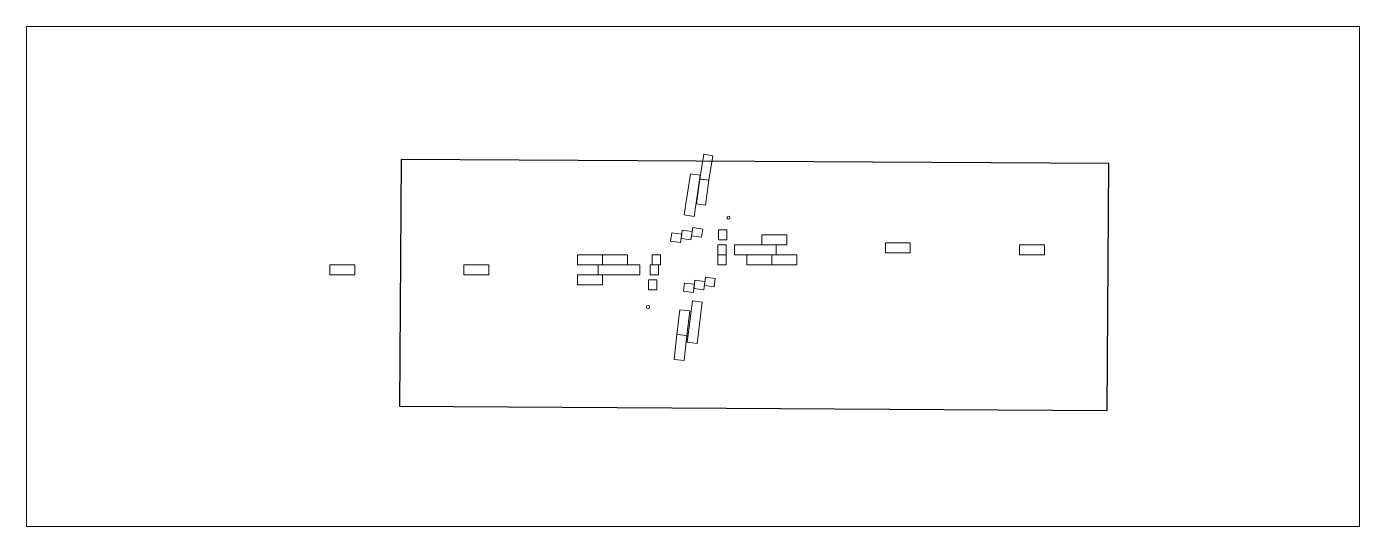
# Model space of a CAD drawing. Extents: x 2390229 to 2391829, y 744267 to 744867.
import ezdxf

# ---------------------------------------------------------------- set-up
doc = ezdxf.new("R2010")
doc.units = 0
doc.header["$MEASUREMENT"] = 0
doc.header["$XCLIPFRAME"] = 0
for name, color, linetype, lineweight in [('Background', 7, 'Continuous', 0), ('Sensor1', 7, 'Continuous', 0), ('Sensor2', 7, 'Continuous', 0)]:
    doc.layers.add(name, color=color, linetype=linetype, lineweight=lineweight)
picture_1 = doc.add_image_def('image1.png', size_in_pixel=(1542, 538))

msp = doc.modelspace()

# ---------------------------------------------------------------- linework, layer by layer
at = {"layer": 'Background', "color": 1}
msp.add_3dface([(2390229, 744866.8), (2391829, 744866.8), (2391829, 744266.8), (2390229, 744266.8)], dxfattribs=at)
at = {"layer": 'Sensor1', "color": 5, "lineweight": 13, "transparency": 33554664, "flags": 128}
msp.add_lwpolyline([(2391047.9, 744682.3), (2391052.9, 744711.8), (2391042.1, 744713.7), (2391037.1, 744684.1)], close=True, dxfattribs=at)
at = {"layer": 'Sensor1', "color": 2, "lineweight": 13, "transparency": 33554661, "flags": 128}
msp.add_lwpolyline([(2391025.8, 744690.2), (2391018.4, 744640.8), (2391030.2, 744639), (2391037.7, 744688.4)], close=True, dxfattribs=at)
at = {"layer": 'Sensor1', "color": 5, "lineweight": 13, "transparency": 33554666, "flags": 128}
msp.add_lwpolyline([(2391044, 744652.5), (2391047.9, 744682.3), (2391037, 744683.7), (2391033.1, 744654)], close=True, dxfattribs=at)
at = {"layer": 'Sensor1', "color": 99, "lineweight": 13, "transparency": 33554651, "flags": 128}
msp.add_lwpolyline([(2391028.7, 744625.6), (2391027.3, 744615.7), (2391039.1, 744613.9), (2391040.6, 744623.8)], close=True, dxfattribs=at)
at = {"layer": 'Sensor1', "color": 99, "lineweight": 13, "transparency": 33554646, "flags": 128}
msp.add_lwpolyline([(2391003.5, 744619.3), (2391002, 744609.4), (2391013.9, 744607.6), (2391015.4, 744617.5)], close=True, dxfattribs=at)
at = {"layer": 'Sensor1', "color": 99, "lineweight": 13, "transparency": 33554648, "flags": 128}
msp.add_lwpolyline([(2391016.1, 744622.4), (2391014.6, 744612.6), (2391026.5, 744610.8), (2391028, 744620.7)], close=True, dxfattribs=at)
at = {"layer": 'Sensor1', "color": 99, "lineweight": 13, "transparency": 33554653, "flags": 128}
msp.add_lwpolyline([(2391069.7, 744622.7), (2391059.7, 744622.7), (2391059.7, 744610.7), (2391069.7, 744610.7)], close=True, dxfattribs=at)
at = {"layer": 'Sensor1', "color": 4, "lineweight": 13, "transparency": 33554669, "flags": 128}
msp.add_lwpolyline([(2391141.5, 744616.7), (2391111.5, 744616.7), (2391111.5, 744604.7), (2391141.5, 744604.7)], close=True, dxfattribs=at)
at = {"layer": 'Sensor1', "color": 99, "lineweight": 13, "transparency": 33554656, "flags": 128}
msp.add_lwpolyline([(2391068.9, 744604.7), (2391058.9, 744604.7), (2391058.9, 744592.7), (2391068.9, 744592.7)], close=True, dxfattribs=at)
at = {"layer": 'Sensor1', "color": 99, "lineweight": 13, "transparency": 33554658, "flags": 128}
msp.add_lwpolyline([(2391068.9, 744592.7), (2391058.9, 744592.7), (2391058.9, 744580.7), (2391068.9, 744580.7)], close=True, dxfattribs=at)
at = {"layer": 'Sensor1', "color": 4, "lineweight": 13, "transparency": 33554676, "flags": 128}
msp.add_lwpolyline([(2391128.8, 744604.7), (2391078.8, 744604.7), (2391078.8, 744592.7), (2391128.8, 744592.7)], close=True, dxfattribs=at)
at = {"layer": 'Sensor1', "color": 7, "lineweight": 13, "transparency": 33554683, "flags": 128}
msp.add_lwpolyline([(2391123.5, 744592.7), (2391093.5, 744592.7), (2391093.5, 744580.7), (2391123.5, 744580.7)], close=True, dxfattribs=at)
at = {"layer": 'Sensor1', "color": 7, "lineweight": 13, "transparency": 33554679, "flags": 128}
msp.add_lwpolyline([(2391153.5, 744592.7), (2391123.5, 744592.7), (2391123.5, 744580.7), (2391153.5, 744580.7)], close=True, dxfattribs=at)
at = {"layer": 'Sensor1', "color": 4, "lineweight": 0, "transparency": 33554674, "flags": 128}
msp.add_lwpolyline([(2391289.9, 744607.1), (2391259.9, 744607.1), (2391259.9, 744595.1), (2391289.9, 744595.1)], close=True, dxfattribs=at)
at = {"layer": 'Sensor1', "color": 4, "lineweight": 0, "transparency": 33554671, "flags": 128}
msp.add_lwpolyline([(2391451, 744604.7), (2391421, 744604.7), (2391421, 744592.7), (2391451, 744592.7)], close=True, dxfattribs=at)
at = {"layer": 'Sensor1'}
msp.add_circle((2390975, 744530.1), 1.82, dxfattribs=at)
at = {"layer": 'Sensor2', "color": 3, "lineweight": 13, "transparency": 33554679, "flags": 128}
msp.add_lwpolyline([(2390890.3, 744580.8), (2390920.3, 744580.8), (2390920.3, 744592.8), (2390890.3, 744592.8)], close=True, dxfattribs=at)
at = {"layer": 'Sensor2', "color": 3, "lineweight": 13, "transparency": 33554681, "flags": 128}
msp.add_lwpolyline([(2390920.3, 744580.8), (2390950.3, 744580.8), (2390950.3, 744592.8), (2390920.3, 744592.8)], close=True, dxfattribs=at)
at = {"layer": 'Sensor2', "color": 99, "lineweight": 13, "transparency": 33554658, "flags": 128}
msp.add_lwpolyline([(2390979.8, 744580.8), (2390989.8, 744580.8), (2390989.8, 744592.8), (2390979.8, 744592.8)], close=True, dxfattribs=at)
at = {"layer": 'Sensor2', "color": 8, "lineweight": 0, "transparency": 33554671, "flags": 128}
msp.add_lwpolyline([(2390592.8, 744568.8), (2390622.8, 744568.8), (2390622.8, 744580.8), (2390592.8, 744580.8)], close=True, dxfattribs=at)
at = {"layer": 'Sensor2', "color": 8, "lineweight": 0, "transparency": 33554674, "flags": 128}
msp.add_lwpolyline([(2390753.9, 744568.8), (2390783.9, 744568.8), (2390783.9, 744580.8), (2390753.9, 744580.8)], close=True, dxfattribs=at)
at = {"layer": 'Sensor2', "color": 8, "lineweight": 13, "transparency": 33554676, "flags": 128}
msp.add_lwpolyline([(2390915, 744568.8), (2390965, 744568.8), (2390965, 744580.8), (2390915, 744580.8)], close=True, dxfattribs=at)
at = {"layer": 'Sensor2', "color": 99, "lineweight": 13, "transparency": 33554656, "flags": 128}
msp.add_lwpolyline([(2390977.7, 744568.8), (2390987.7, 744568.8), (2390987.7, 744580.8), (2390977.7, 744580.8)], close=True, dxfattribs=at)
at = {"layer": 'Sensor2', "color": 8, "lineweight": 13, "transparency": 33554669, "flags": 128}
msp.add_lwpolyline([(2390890.3, 744556.8), (2390920.3, 744556.8), (2390920.3, 744568.8), (2390890.3, 744568.8)], close=True, dxfattribs=at)
at = {"layer": 'Sensor2', "color": 99, "lineweight": 13, "transparency": 33554653, "flags": 128}
msp.add_lwpolyline([(2390975.6, 744550.8), (2390985.6, 744550.8), (2390985.6, 744562.8), (2390975.6, 744562.8)], close=True, dxfattribs=at)
at = {"layer": 'Sensor2', "color": 99, "lineweight": 13, "transparency": 33554648, "flags": 128}
msp.add_lwpolyline([(2391042, 744550.9), (2391043.2, 744560.8), (2391031.3, 744562.4), (2391030, 744552.4)], close=True, dxfattribs=at)
at = {"layer": 'Sensor2', "color": 99, "lineweight": 13, "transparency": 33554646, "flags": 128}
msp.add_lwpolyline([(2391054.5, 744554.4), (2391055.7, 744564.3), (2391043.8, 744565.8), (2391042.6, 744555.9)], close=True, dxfattribs=at)
at = {"layer": 'Sensor2', "color": 99, "lineweight": 13, "transparency": 33554651, "flags": 128}
msp.add_lwpolyline([(2391029.4, 744547.5), (2391030.7, 744557.4), (2391018.8, 744558.9), (2391017.5, 744549)], close=True, dxfattribs=at)
at = {"layer": 'Sensor2', "color": 6, "lineweight": 13, "transparency": 33554661, "flags": 128}
msp.add_lwpolyline([(2391028.2, 744537.6), (2391021.9, 744488), (2391033.8, 744486.4), (2391040.1, 744536)], close=True, dxfattribs=at)
at = {"layer": 'Sensor2', "color": 1, "lineweight": 13, "transparency": 33554666, "flags": 128}
msp.add_lwpolyline([(2391021.6, 744495.8), (2391025.1, 744525.6), (2391013.2, 744526.9), (2391009.7, 744497.1)], close=True, dxfattribs=at)
at = {"layer": 'Sensor2', "color": 1, "lineweight": 13, "transparency": 33554664, "flags": 128}
msp.add_lwpolyline([(2391018.2, 744466), (2391021.6, 744495.8), (2391009.7, 744497.1), (2391006.3, 744467.3)], close=True, dxfattribs=at)
at = {"layer": 'Sensor2'}
msp.add_circle((2391071.5, 744637.4), 1.82, dxfattribs=at)

# ---------------------------------------------------------------- pictures from other files: only their frames are drawn
at = {"transparency": 33554559}
image = msp.add_image(picture_1, insert=(2390676.7, 744411), size_in_units=(849.6, 296.4), rotation=-0.3369, dxfattribs=at)
image.set_boundary_path([(-0.5, -0.5), (-0.5, 537.5), (1541.5, 537.5), (1541.5, -0.5), (-0.5, -0.5)])

doc.saveas('drawing.dxf')
